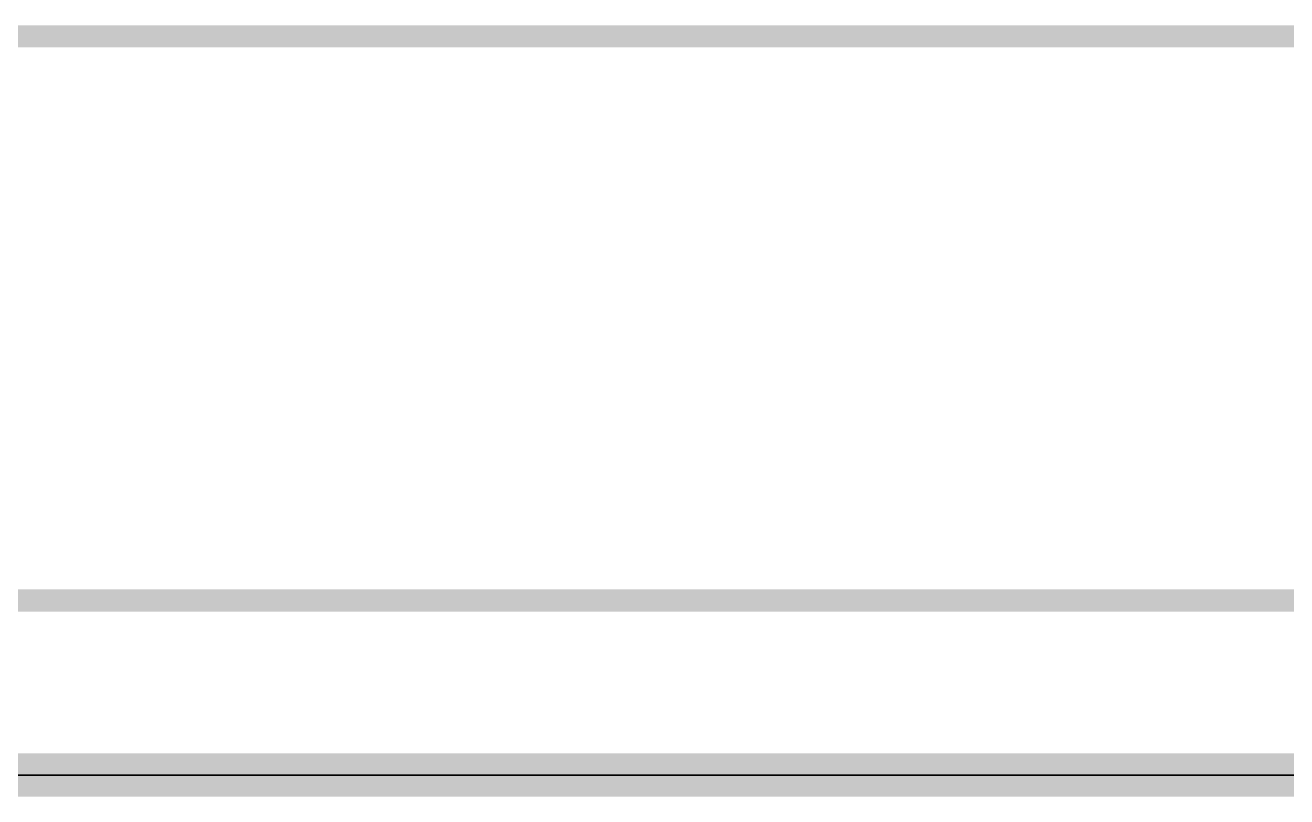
# Model space of a CAD drawing. Extents: x -9.8 to 63.1, y -5.4 to 29.5.
# Drawn here: x 37.97 to 45.35, y 22.73 to 27.24 of the extents above; entities that cross this region are included whole.
import ezdxf

# ---------------------------------------------------------------- set-up
doc = ezdxf.new("R2010")
doc.units = 0
for name, color, linetype in [('1', 12, 'CONTINUOUS'), ('16', 132, 'CONTINUOUS'), ('20', 4, 'CONTINUOUS'), ('47', 253, 'CONTINUOUS')]:
    doc.layers.add(name, color=color, linetype=linetype)

msp = doc.modelspace()

# ---------------------------------------------------------------- linework, layer by layer
at = {"layer": '1', "const_width": 0.254}
msp.add_lwpolyline([(50.8, 22.86), (0, 22.86)], dxfattribs=at)
at = {"layer": '16', "const_width": 0.254}
msp.add_lwpolyline([(50.8, 22.86), (0, 22.86)], dxfattribs=at)
at = {"layer": '20'}
for p, q in [((2.54, 22.86), (48.26, 22.86)), ((48.26, 22.86), (2.54, 22.86))]:
    msp.add_line(p, q, dxfattribs=at)
at = {"layer": '47', "const_width": 0.13}
for points in [[(0.065, 27.178), (50.735, 27.178)], [(2.605, 23.8809), (48.195, 23.8809)], [(20.955, 22.86), (63.037, 22.86)]]:
    msp.add_lwpolyline(points, dxfattribs=at)

doc.saveas('drawing.dxf')
